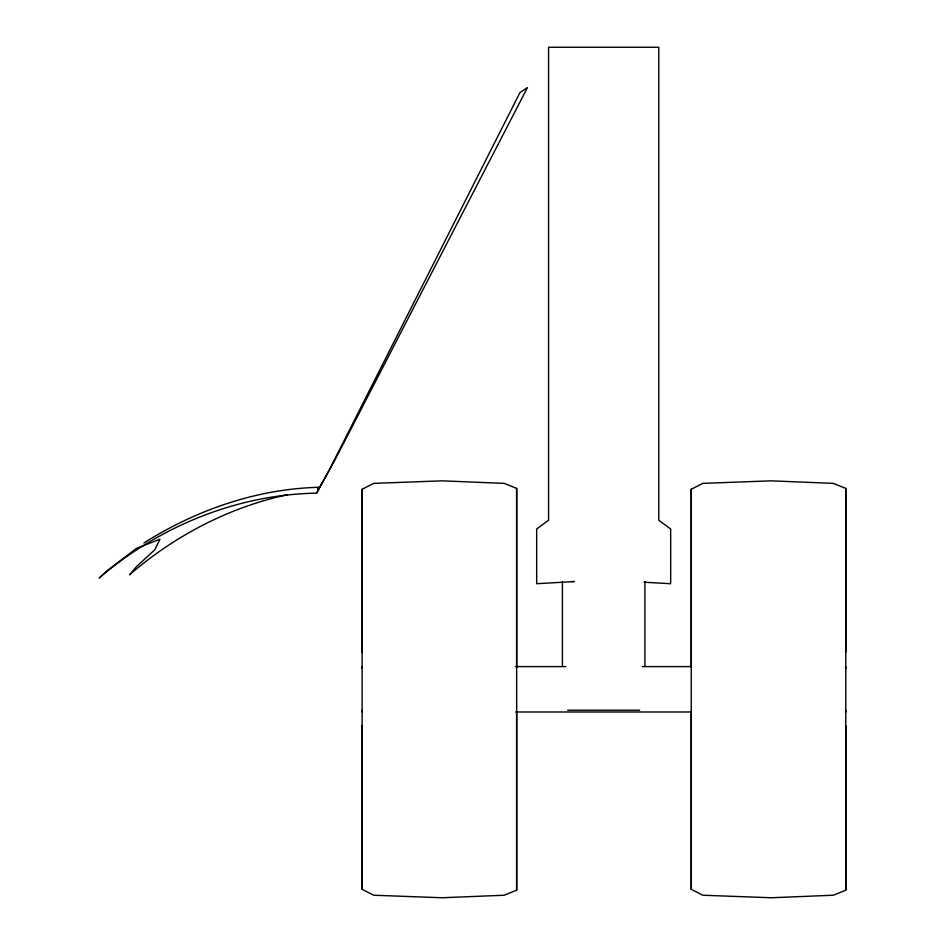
<?xml version="1.0" encoding="UTF-8"?>
<svg xmlns="http://www.w3.org/2000/svg" width="945" height="945" viewBox="0 0 945 945"><rect width="100%" height="100%" fill="white"/><g stroke="black" fill="none" stroke-linecap="round" stroke-linejoin="round"><path stroke-width="1.42" d="M362.136 652.605L362.136 489.25L373.724 483.367L442.071 480.84L504.181 483.367L516.655 488.411L516.655 890.19L504.181 895.234L442.071 897.75L373.724 895.234L362.136 889.339L362.136 725.524M362.136 711.987L362.136 710.309M362.136 668.28L362.136 666.603M516.655 667.406L516.655 488.411M691.244 889.339L691.244 489.25L702.832 483.367L771.179 480.84L833.289 483.367L845.763 488.411L845.763 890.19L833.289 895.234L771.179 897.75L702.832 895.234L691.244 889.339L691.244 711.361M691.244 667.229L691.244 489.25M845.763 890.19L845.763 725.831M845.763 711.987L845.763 710.309M845.763 668.28L845.763 666.603M845.763 652.144L845.763 488.411M287.197 494.767C228.997 507.335 174.447 535.862 129.559 574.82L136.623 566.48L154.767 549.836L159.929 539.217L136.234 548.502L107.588 570.355L99.237 577.938C159.386 526.33 237.077 494.495 316.658 493.148L319.481 487.266C257.123 488.754 196.395 509.839 143.9 542.985M316.658 493.148L328.836 470.823L519.939 92.586L527.416 87.625L334.672 460.534L318.619 489.203L317.473 488.671M318.075 488.47L319.481 487.266M571.666 581.541L574.3 581.541L536.677 583.726L536.677 528.987L548.561 520.234L548.561 47.25L658.783 47.25L658.783 520.234L670.666 528.987L670.666 583.726L644.159 582.214M515.722 666.603L565.76 666.603M642.269 666.603L690.83 666.603M567.697 710.215L639.647 710.215M515.722 711.987L690.83 711.987M644.927 581.541L644.927 666.355M562.417 581.541L562.417 666.355M516.655 711.361L516.655 890.19M362.136 489.25L362.136 889.339"/></g></svg>
